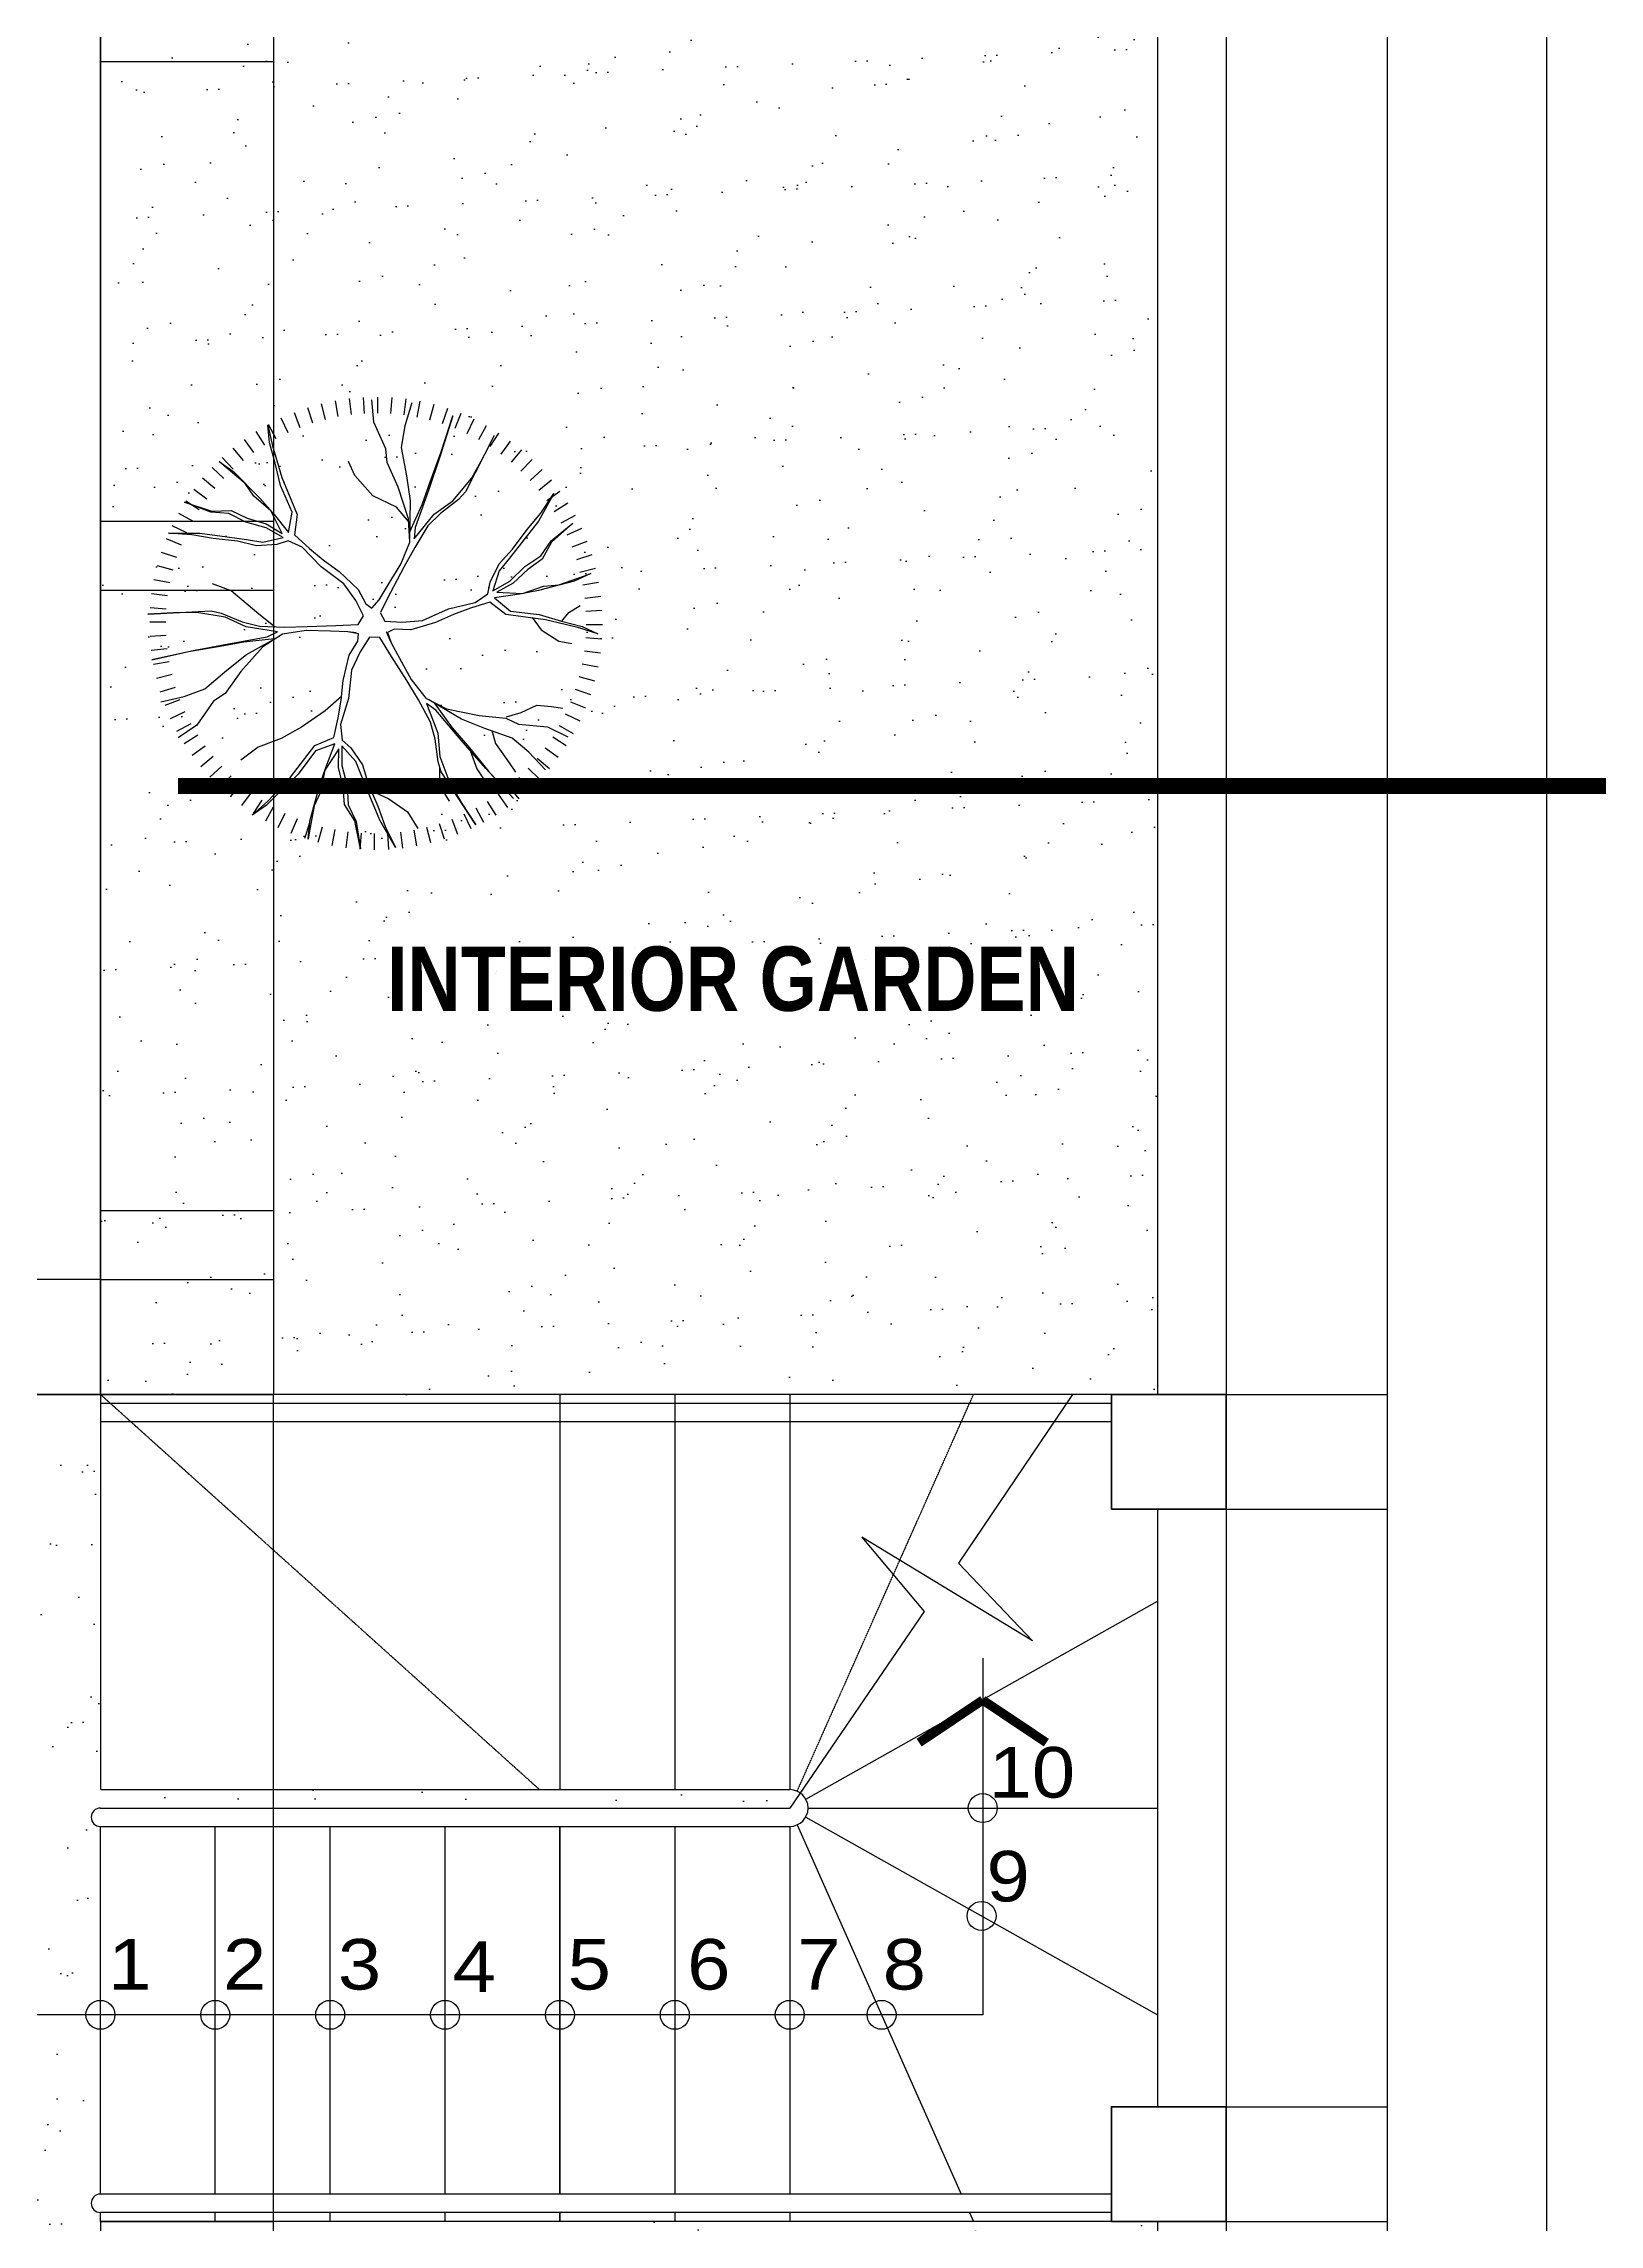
# Model space of a CAD drawing. Header units: millimetres. Extents: x -249630 to 95394, y -188036 to 109963.
# Drawn here: x -89607 to -85376, y 34658 to 40589 of the extents above; entities that cross this region are included whole.
import ezdxf

# ---------------------------------------------------------------- set-up
doc = ezdxf.new("R2010")
doc.units = ezdxf.units.MM
doc.header["$PDMODE"] = 2
doc.linetypes.add('ACAD_ISO04W100', pattern=[30, 24, -3, 0, -3])
doc.linetypes.add('DASHED2', pattern=[9.525, 6.35, -3.175])
for name, color, linetype in [('04', 4, 'Continuous'), ('Arboles', 86, 'Continuous'), ('cotas', 1, 'Continuous'), ('Layer11', 30, 'Continuous'), ('Layer2', 8, 'Continuous'), ('Layer3', 3, 'Continuous'), ('Layer8', 8, 'Continuous'), ('SUBTITULOS', 90, 'Continuous'), ('TEXTOS', 11, 'Continuous'), ('VEREDA', 1, 'Continuous')]:
    doc.layers.add(name, color=color, linetype=linetype)
doc.layers.add('MUROS', color=6, linetype='Continuous', lineweight=60)
doc.styles.add('COTAS', font='arial.ttf', dxfattribs={"width": 1.1})
doc.styles.add('NIVEL', font='arial.ttf', dxfattribs={"width": 1.1, "height": 0.15})
doc.styles.add('SUBTITULOS(E)', font='swisscbi.ttf', dxfattribs={"oblique": 15, "height": 0.2})
doc.dimstyles.new('COTA1-50', dxfattribs={"dimscale": 0.5, "dimtxt": 0.22, "dimasz": 0.12, "dimexe": 0.08, "dimexo": 0.05, "dimgap": 0.076, "dimtad": 2, "dimzin": 4, "dimdsep": 46, "dimtxsty": 'COTAS', "dimblk": 'ARCHTICK', "dimcen": -0.1, "dimclrd": 141, "dimclre": 141, "dimclrt": 11, "dimadec": 0, "dimazin": 0, "dimtfac": 1, "dimtix": 1, "dimtmove": 1, "dimatfit": 3, "dimfxl": 1, "dimtolj": 1, "dimtzin": 0, "dimarcsym": 0})
pattern_1 = [(82.5, (-230894.77, -222643.12), (-178.69067, 167.37674), [0, -193.04, 0, -215.9, 0, -206.375]), (52.5, (-230894.77, -222643.12), (-94.50546, 412.36643), [0, -104.14, 0, -173.99, 0, -66.675]), (12.5, (-231005.23, -222753.58), (279.14991, 280.16616), [0, -63.5, 0, -228.6, 0, -298.45]), (2.5, (-231005.23, -222753.58), (191.14055, 348.7754), [0, -31.75, 0, -149.86, 0, -171.45])]

# ---------------------------------------------------------------- blocks, each defined once
blk = doc.blocks.new('ARBUSTO4')
at = {"layer": 'Arboles'}
for p, q in [((-0.1716, 0.7418), (-0.1582, 0.6896)), ((-0.1252, 0.7522), (-0.1151, 0.6993)), ((-0.0782, 0.7596), (-0.0714, 0.7062)), ((-0.0308, 0.7641), (-0.0274, 0.7104)), ((0.0168, 0.7656), (0.0168, 0.7118)), ((0.0644, 0.7641), (0.061, 0.7104)), ((0.1118, 0.7596), (0.105, 0.7062)), ((0.1588, 0.7522), (0.1487, 0.6993)), ((0.2052, 0.7418), (0.1918, 0.6896)), ((-0.3482, 0.6719), (-0.3223, 0.6247)), ((-0.3058, 0.6935), (-0.2829, 0.6448)), ((-0.2621, 0.7124), (-0.2423, 0.6623)), ((-0.2173, 0.7285), (-0.2007, 0.6773)), ((0.2509, 0.7285), (0.2343, 0.6773)), ((0.2957, 0.7124), (0.2759, 0.6623)), ((0.3394, 0.6935), (0.3165, 0.6448)), ((0.3818, 0.6719), (0.3559, 0.6247)), ((-0.4662, 0.5917), (-0.4318, 0.5502)), ((-0.4286, 0.6209), (-0.3969, 0.5773)), ((-0.3892, 0.6476), (-0.3603, 0.6022)), ((0.4228, 0.6476), (0.3939, 0.6022)), ((0.4621, 0.6209), (0.4305, 0.5773)), ((0.4997, 0.5917), (0.4654, 0.5502)), ((-0.5355, 0.5266), (-0.4963, 0.4897)), ((-0.5019, 0.5602), (-0.465, 0.521)), ((0.5355, 0.5602), (0.4986, 0.521)), ((0.5691, 0.5266), (0.5299, 0.4897)), ((-0.5962, 0.4533), (-0.5526, 0.4216)), ((-0.567, 0.4909), (-0.5255, 0.4566)), ((0.6006, 0.4909), (0.5591, 0.4566)), ((0.6298, 0.4533), (0.5862, 0.4216)), ((-0.6472, 0.3729), (-0.6, 0.347)), ((-0.6229, 0.4139), (-0.5775, 0.385)), ((0.6565, 0.4139), (0.6111, 0.385)), ((0.6807, 0.3729), (0.6336, 0.347)), ((-0.6688, 0.3305), (-0.6201, 0.3076)), ((0.7024, 0.3305), (0.6536, 0.3076)), ((-0.7038, 0.242), (-0.6526, 0.2254)), ((-0.6877, 0.2868), (-0.6376, 0.267)), ((0.7213, 0.2868), (0.6712, 0.267)), ((0.7374, 0.242), (0.6862, 0.2254)), ((-0.7275, 0.1499), (-0.6746, 0.1398)), ((-0.7171, 0.1963), (-0.6649, 0.183)), ((0.7507, 0.1963), (0.6985, 0.183)), ((0.761, 0.1499), (0.7082, 0.1398)), ((-0.7349, 0.1029), (-0.6815, 0.0961)), ((0.7685, 0.1029), (0.7151, 0.0961)), ((-0.7409, 0.0079), (-0.687, 0.0079)), ((-0.7394, 0.0555), (-0.6857, 0.0521)), ((0.773, 0.0555), (0.7192, 0.0521)), ((0.7745, 0.0079), (0.7206, 0.0079)), ((-0.7394, -0.0397), (-0.6857, -0.0363)), ((0.773, -0.0397), (0.7192, -0.0363)), ((-0.7349, -0.087), (-0.6815, -0.0803)), ((-0.7275, -0.1341), (-0.6746, -0.124)), ((0.761, -0.1341), (0.7082, -0.124)), ((0.7685, -0.087), (0.7151, -0.0803)), ((-0.7171, -0.1805), (-0.6649, -0.1671)), ((-0.7038, -0.2262), (-0.6526, -0.2096)), ((0.7374, -0.2262), (0.6862, -0.2096)), ((0.7507, -0.1805), (0.6985, -0.1671)), ((-0.6877, -0.271), (-0.6376, -0.2512)), ((-0.6688, -0.3147), (-0.6201, -0.2918)), ((0.7024, -0.3147), (0.6536, -0.2918)), ((0.7213, -0.271), (0.6712, -0.2512)), ((-0.6472, -0.3571), (-0.6, -0.3312)), ((0.6807, -0.3571), (0.6336, -0.3312)), ((-0.6229, -0.3981), (-0.5775, -0.3692)), ((-0.5962, -0.4374), (-0.5526, -0.4058)), ((0.6298, -0.4374), (0.5862, -0.4058)), ((0.6565, -0.3981), (0.6111, -0.3692)), ((-0.567, -0.475), (-0.5255, -0.4407)), ((-0.5355, -0.5107), (-0.4963, -0.4739)), ((-0.5019, -0.5444), (-0.465, -0.5052)), ((0.5355, -0.5444), (0.4986, -0.5052)), ((0.5691, -0.5107), (0.5299, -0.4739)), ((0.6006, -0.475), (0.5591, -0.4407)), ((-0.4662, -0.5759), (-0.4318, -0.5344)), ((-0.4286, -0.6051), (-0.3969, -0.5615)), ((0.4621, -0.6051), (0.4305, -0.5615)), ((0.4997, -0.5759), (0.4654, -0.5344)), ((-0.3892, -0.6318), (-0.3603, -0.5864)), ((-0.3482, -0.656), (-0.3223, -0.6089)), ((-0.3058, -0.6776), (-0.2829, -0.6289)), ((-0.2621, -0.6965), (-0.2423, -0.6465)), ((0.2957, -0.6965), (0.2759, -0.6465)), ((0.3394, -0.6776), (0.3165, -0.6289)), ((0.3818, -0.656), (0.3559, -0.6089)), ((0.4228, -0.6318), (0.3939, -0.5864)), ((-0.2173, -0.7127), (-0.2007, -0.6615)), ((-0.1716, -0.7259), (-0.1582, -0.6738)), ((-0.1252, -0.7363), (-0.1151, -0.6835)), ((-0.0782, -0.7438), (-0.0714, -0.6904)), ((-0.0308, -0.7483), (-0.0274, -0.6945)), ((0.0168, -0.7498), (0.0168, -0.6959)), ((0.0644, -0.7483), (0.061, -0.6945)), ((0.1118, -0.7438), (0.105, -0.6904)), ((0.1588, -0.7363), (0.1487, -0.6835)), ((0.2052, -0.7259), (0.1918, -0.6738)), ((0.2509, -0.7127), (0.2343, -0.6615))]:
    blk.add_line(p, q, dxfattribs=at)
for points in [[(-0.0274, 0.3346), (-0.041, 0.4367), (-0.058, 0.5149), (-0.0784, 0.6203), (-0.109, 0.7428), (-0.075, 0.6101), (-0.0478, 0.4877), (-0.0206, 0.3584), (-0.0035, 0.3244), (0.0101, 0.4299), (0.0407, 0.5013), (0.0543, 0.5965), (0.0509, 0.6748), (0.0441, 0.7598), (0.0611, 0.5489), (0.0543, 0.5149), (0.0271, 0.4435), (0.0135, 0.3856), (0.0135, 0.3006), (0.0169, 0.2258), (0.0237, 0.1305), (0.0285, 0.0553)], [(-0.2485, 0.7088), (-0.2281, 0.6306), (-0.2008, 0.5625), (-0.1362, 0.4911), (-0.0818, 0.4265), (-0.0172, 0.3176)], [(-0.1532, 0.5081), (-0.143, 0.5523), (-0.1532, 0.6306), (-0.1566, 0.668)], [(-0.058, 0.5319), (-0.0478, 0.5965), (-0.0546, 0.6646)], [(0.0285, 0.0553), (0.0577, 0.0387), (0.1087, 0.0659), (0.1631, 0.1067), (0.2176, 0.1849), (0.2822, 0.2496), (0.3026, 0.2972), (0.289, 0.3346), (0.2822, 0.4026), (0.2958, 0.4673), (0.3026, 0.5489), (0.3128, 0.6203), (0.3162, 0.6986), (0.3196, 0.5931), (0.3094, 0.5013), (0.3026, 0.4367), (0.2958, 0.3822), (0.3128, 0.3142), (0.3434, 0.372), (0.3604, 0.4401), (0.3876, 0.4979), (0.391, 0.5591), (0.4216, 0.6476), (0.3944, 0.5557), (0.3978, 0.4911), (0.374, 0.4367), (0.357, 0.372), (0.3264, 0.3176), (0.4012, 0.3584), (0.4489, 0.4162), (0.4897, 0.4469), (0.5475, 0.5183), (0.5611, 0.5353), (0.5271, 0.4843), (0.4421, 0.3958), (0.3944, 0.3516), (0.3298, 0.2972), (0.3978, 0.287), (0.4863, 0.3278), (0.5611, 0.3482), (0.6291, 0.3686), (0.687, 0.3754), (0.6189, 0.3584), (0.5135, 0.3244), (0.391, 0.27), (0.323, 0.2768), (0.2788, 0.2258), (0.2414, 0.1781), (0.2039, 0.1237), (0.1461, 0.0591), (0.0985, 0.0319), (0.0849, 0.0115), (0.1136, -0.0125)], [(0.289, 0.5047), (0.2584, 0.5455), (0.2244, 0.6135), (0.221, 0.6782)], [(-0.0002, 0.0486), (0.0033, 0.0897), (0.0033, 0.1475), (0.0033, 0.2292), (-0.0104, 0.3074), (-0.0546, 0.372), (-0.1396, 0.4435), (-0.2144, 0.4945), (-0.2417, 0.5319), (-0.3233, 0.5863), (-0.3675, 0.6476)], [(0.0611, 0.5353), (0.0883, 0.5863), (0.0849, 0.6476)], [(-0.2178, 0.4911), (-0.2689, 0.5013), (-0.3267, 0.5047), (-0.3675, 0.5319), (-0.3981, 0.5557)], [(-0.0129, -0.0179), (-0.0131, 0.0157), (-0.0622, 0.0463), (-0.1247, 0.073), (-0.2197, 0.081), (-0.308, 0.1047), (-0.3594, 0.0986), (-0.385, 0.0681), (-0.4405, 0.0282), (-0.5033, 0.0076), (-0.5774, -0.0273), (-0.6444, -0.0542), (-0.7138, -0.0904), (-0.6242, -0.0347), (-0.5396, 0.0024), (-0.4802, 0.0288), (-0.4297, 0.0501), (-0.3793, 0.0989), (-0.4446, 0.0965), (-0.5121, 0.0772), (-0.5757, 0.0719), (-0.6305, 0.0442), (-0.7224, 0.0265), (-0.6292, 0.0488), (-0.575, 0.0841), (-0.5159, 0.0907), (-0.4514, 0.1083), (-0.389, 0.109), (-0.4618, 0.1534), (-0.5357, 0.1657), (-0.5826, 0.1857), (-0.6734, 0.2001), (-0.6949, 0.2034), (-0.6337, 0.1994), (-0.5146, 0.17), (-0.4525, 0.1509), (-0.373, 0.1221), (-0.3982, 0.1861), (-0.4778, 0.2423), (-0.5329, 0.2969), (-0.5846, 0.3456), (-0.6194, 0.3923), (-0.5706, 0.3419), (-0.4884, 0.2676), (-0.3801, 0.1888), (-0.352, 0.1264), (-0.2857, 0.1137), (-0.2257, 0.1051), (-0.1599, 0.0999), (-0.075, 0.0821), (-0.0276, 0.0545), (-0.0031, 0.0529), (0.0033, 0.0897)], [(-0.4526, 0.2394), (-0.4594, 0.2904), (-0.4934, 0.3516), (-0.5274, 0.3788)], [(-0.5342, 0.2972), (-0.5682, 0.2836), (-0.6124, 0.2802)], [(0.2346, 0.1679), (0.306, 0.1849), (0.4012, 0.1951), (0.4795, 0.1951), (0.5611, 0.1849), (0.6325, 0.1951)], [(0.0901, 0.0038), (0.1136, -0.0125), (0.1637, -0.0414), (0.2344, -0.0822), (0.3089, -0.1095), (0.387, -0.1035), (0.4914, -0.0656), (0.573, -0.0263), (0.619, -0.0215), (0.7069, 0.022), (0.7821, 0.0297)], [(-0.2268, -0.2059), (-0.3084, -0.2687), (-0.3677, -0.3226), (-0.4488, -0.393), (-0.5395, -0.4807), (-0.4417, -0.3849), (-0.3492, -0.3001), (-0.2509, -0.2119), (-0.2299, -0.1802), (-0.328, -0.2211), (-0.4052, -0.2303), (-0.4945, -0.2662), (-0.5606, -0.3082), (-0.6308, -0.3566), (-0.4567, -0.2365), (-0.4238, -0.2253), (-0.3483, -0.2132), (-0.2914, -0.1961), (-0.2178, -0.1535), (-0.1547, -0.1132), (-0.0756, -0.0597), (-0.0141, -0.0186)], [(-0.0276, -0.0557), (-0.0301, -0.0569), (-0.0801, -0.0858), (-0.1508, -0.1267), (-0.2118, -0.1776), (-0.2456, -0.2482), (-0.265, -0.3575), (-0.2718, -0.4479), (-0.2906, -0.4901), (-0.2969, -0.588), (-0.3278, -0.657)], [(0.0712, -0.0172), (0.0422, -0.0341), (0.0402, -0.0919), (0.0484, -0.1594), (0.0889, -0.2457), (0.1126, -0.334), (0.1436, -0.3754), (0.1828, -0.3824), (0.2451, -0.4105), (0.2943, -0.4546), (0.3616, -0.5013), (0.4184, -0.5459), (0.4844, -0.5879), (0.3914, -0.5381), (0.317, -0.4834), (0.2644, -0.4452), (0.2207, -0.4121), (0.1532, -0.3928), (0.188, -0.4482), (0.2384, -0.497), (0.2749, -0.5494), (0.3262, -0.583), (0.3875, -0.6537), (0.3216, -0.5842), (0.2639, -0.5549), (0.2287, -0.507), (0.1812, -0.46), (0.1494, -0.4063), (0.1473, -0.4915), (0.1736, -0.5616), (0.1797, -0.6123), (0.2126, -0.6981), (0.2206, -0.7184), (0.1934, -0.6634), (0.1593, -0.5455), (0.1448, -0.4822), (0.13, -0.399), (0.0871, -0.4528), (0.0783, -0.5498), (0.0585, -0.6248), (0.0422, -0.694), (0.0192, -0.7474), (0.0385, -0.68), (0.0617, -0.5717), (0.0758, -0.4384), (0.1157, -0.3829), (0.0936, -0.3191), (0.0711, -0.2629), (0.0427, -0.2033), (0.0156, -0.1209), (0.0159, -0.066), (0.005, -0.044), (-0.0301, -0.0569)], [(0.341, -0.1084), (0.4362, -0.1476), (0.5124, -0.172), (0.614, -0.2071), (0.7353, -0.2418), (0.6034, -0.2049), (0.4838, -0.1673), (0.3582, -0.1262), (0.3202, -0.1239), (0.4048, -0.1884), (0.4513, -0.2507), (0.527, -0.3101), (0.5965, -0.3462), (0.6735, -0.3829), (0.4824, -0.2921), (0.4563, -0.2692), (0.408, -0.21), (0.3648, -0.1693), (0.2911, -0.1267), (0.2246, -0.0923), (0.1387, -0.0505), (0.0707, -0.0169)], [(0.7756, -0.104), (0.6976, -0.0826), (0.6251, -0.0721), (0.5309, -0.0924), (0.4477, -0.1072), (0.3212, -0.1087)], [(0.3196, -0.1416), (0.3468, -0.2063), (0.391, -0.3185), (0.4353, -0.3695)], [(-0.4403, -0.5845), (-0.3828, -0.5277), (-0.3375, -0.4701), (-0.3079, -0.3784), (-0.2792, -0.2989), (-0.2172, -0.1886)], [(-0.2417, -0.2369), (-0.2281, -0.3015), (-0.177, -0.3729), (-0.1566, -0.4614), (-0.16, -0.5124)]]:
    blk.add_lwpolyline(points, dxfattribs=at)
blk = doc.blocks.new('ARBUST15')
at = {"layer": 'Arboles'}
blk.add_blockref('ARBUSTO4', (0, 0), dxfattribs=at)
blk = doc.blocks.new('_ArchTick')
at = {"color": 0, "linetype": 'ByBlock', "const_width": 0.15}
blk.add_lwpolyline([(-0.5, -0.5), (0.5, 0.5)], dxfattribs=at)
blk = doc.blocks.new('*D73')
at = {"layer": 'cotas', "color": 141, "lineweight": -2, "transparency": 16777216}
for p, q in [((-86390.5, 45352.8), (-85953.1, 45352.8)), ((-85953.2, 45352.8), (-85953.2, 36915.3)), ((-86390.5, 36915.3), (-85953.1, 36915.3))]:
    blk.add_line(p, q, dxfattribs=at)
at = {"layer": 'Defpoints', "color": 0, "transparency": 16777216}
for p in [(-86390.5, 45352.8), (-86390.5, 36915.3), (-85953.2, 36915.3)]:
    blk.add_point(p, dxfattribs=at)
at = {"layer": 'cotas', "color": 141, "lineweight": -2, "transparency": 16777216, "xscale": 0.06, "yscale": 0.06, "zscale": 0.06}
for p, rotation in [((-85953.2, 45352.8), 90), ((-85953.2, 36915.3), 270)]:
    blk.add_blockref('_ArchTick', p, dxfattribs=dict(at, rotation=rotation))
at = {"layer": 'cotas', "color": 11, "transparency": 16777216, "insert": (-85953.1, 41134), "char_height": 0.11, "attachment_point": 5, "rotation": 90, "style": 'COTAS'}
blk.add_mtext('\\A1;8437.50', dxfattribs=at)
blk = doc.blocks.new('*D74')
at = {"layer": 'cotas', "color": 141, "lineweight": -2, "transparency": 16777216}
for p, q in [((-85953.2, 58040.3), (-85518.4, 58040.3)), ((-85518.4, 29727.8), (-85518.4, 58040.3)), ((-85953.2, 29727.8), (-85518.4, 29727.8))]:
    blk.add_line(p, q, dxfattribs=at)
at = {"layer": 'Defpoints', "color": 0, "transparency": 16777216}
for p in [(-85953.2, 58040.3), (-85518.4, 58040.3), (-85953.2, 29727.8)]:
    blk.add_point(p, dxfattribs=at)
at = {"layer": 'cotas', "color": 141, "lineweight": -2, "transparency": 16777216, "xscale": 0.06, "yscale": 0.06, "zscale": 0.06}
for p, rotation in [((-85518.4, 58040.3), 90), ((-85518.4, 29727.8), 270)]:
    blk.add_blockref('_ArchTick', p, dxfattribs=dict(at, rotation=rotation))
at = {"layer": 'cotas', "color": 11, "transparency": 16777216, "insert": (-85518.3, 43884), "char_height": 0.11, "attachment_point": 5, "rotation": 90, "style": 'COTAS'}
blk.add_mtext('\\A1;28312.50', dxfattribs=at)
blk = doc.blocks.new('*D86')
at = {"layer": 'cotas', "color": 141, "lineweight": -2, "transparency": 16777216}
for p, q in [((-89453, 40727.8), (-88982.2, 40727.8)), ((-88982.2, 40727.8), (-88982.2, 40540.3)), ((-89453, 40540.3), (-88982.2, 40540.3))]:
    blk.add_line(p, q, dxfattribs=at)
at = {"layer": 'Defpoints', "color": 0, "transparency": 16777216}
for p in [(-89453, 40727.8), (-89453, 40540.3), (-88982.2, 40540.3)]:
    blk.add_point(p, dxfattribs=at)
at = {"layer": 'cotas', "color": 141, "lineweight": -2, "transparency": 16777216, "xscale": 0.06, "yscale": 0.06, "zscale": 0.06}
for p, rotation in [((-88982.2, 40727.8), 90), ((-88982.2, 40540.3), 270)]:
    blk.add_blockref('_ArchTick', p, dxfattribs=dict(at, rotation=rotation))
at = {"layer": 'cotas', "color": 11, "transparency": 16777216, "insert": (-88982.1, 40634), "char_height": 0.11, "attachment_point": 5, "rotation": 90, "style": 'COTAS'}
blk.add_mtext('\\A1;187.50', dxfattribs=at)
blk = doc.blocks.new('*D87')
at = {"layer": 'cotas', "color": 141, "lineweight": -2, "transparency": 16777216}
for p, q in [((-89453, 40540.3), (-88982.2, 40540.3)), ((-88982.2, 40540.3), (-88982.2, 39290.3)), ((-89453, 39290.3), (-88982.2, 39290.3))]:
    blk.add_line(p, q, dxfattribs=at)
at = {"layer": 'Defpoints', "color": 0, "transparency": 16777216}
for p in [(-89453, 40540.3), (-89453, 39290.3), (-88982.2, 39290.3)]:
    blk.add_point(p, dxfattribs=at)
at = {"layer": 'cotas', "color": 141, "lineweight": -2, "transparency": 16777216, "xscale": 0.06, "yscale": 0.06, "zscale": 0.06}
for p, rotation in [((-88982.2, 40540.3), 90), ((-88982.2, 39290.3), 270)]:
    blk.add_blockref('_ArchTick', p, dxfattribs=dict(at, rotation=rotation))
at = {"layer": 'cotas', "color": 11, "transparency": 16777216, "insert": (-88982.1, 39915.3), "char_height": 0.11, "attachment_point": 5, "rotation": 90, "style": 'COTAS'}
blk.add_mtext('\\A1;1250.00', dxfattribs=at)
blk = doc.blocks.new('*D88')
at = {"layer": 'cotas', "color": 141, "lineweight": -2, "transparency": 16777216}
for p, q in [((-89453, 39290.3), (-88982.2, 39290.3)), ((-88982.2, 39290.3), (-88982.2, 39102.8)), ((-89453, 39102.8), (-88982.2, 39102.8))]:
    blk.add_line(p, q, dxfattribs=at)
at = {"layer": 'Defpoints', "color": 0, "transparency": 16777216}
for p in [(-89453, 39290.3), (-89453, 39102.8), (-88982.2, 39102.8)]:
    blk.add_point(p, dxfattribs=at)
at = {"layer": 'cotas', "color": 141, "lineweight": -2, "transparency": 16777216, "xscale": 0.06, "yscale": 0.06, "zscale": 0.06}
for p, rotation in [((-88982.2, 39290.3), 90), ((-88982.2, 39102.8), 270)]:
    blk.add_blockref('_ArchTick', p, dxfattribs=dict(at, rotation=rotation))
at = {"layer": 'cotas', "color": 11, "transparency": 16777216, "insert": (-88982.1, 39196.5), "char_height": 0.11, "attachment_point": 5, "rotation": 90, "style": 'COTAS'}
blk.add_mtext('\\A1;187.50', dxfattribs=at)
blk = doc.blocks.new('*D89')
at = {"layer": 'cotas', "color": 141, "lineweight": -2, "transparency": 16777216}
for p, q in [((-89453, 39102.8), (-88982.2, 39102.8)), ((-88982.2, 39102.8), (-88982.2, 37415.3)), ((-89453, 37415.3), (-88982.2, 37415.3))]:
    blk.add_line(p, q, dxfattribs=at)
at = {"layer": 'Defpoints', "color": 0, "transparency": 16777216}
for p in [(-89453, 39102.8), (-89453, 37415.3), (-88982.2, 37415.3)]:
    blk.add_point(p, dxfattribs=at)
at = {"layer": 'cotas', "color": 141, "lineweight": -2, "transparency": 16777216, "xscale": 0.06, "yscale": 0.06, "zscale": 0.06}
for p, rotation in [((-88982.2, 39102.8), 90), ((-88982.2, 37415.3), 270)]:
    blk.add_blockref('_ArchTick', p, dxfattribs=dict(at, rotation=rotation))
at = {"layer": 'cotas', "color": 11, "transparency": 16777216, "insert": (-88982.1, 38259), "char_height": 0.11, "attachment_point": 5, "rotation": 90, "style": 'COTAS'}
blk.add_mtext('\\A1;1687.50', dxfattribs=at)
blk = doc.blocks.new('*D90')
at = {"layer": 'cotas', "color": 141, "lineweight": -2, "transparency": 16777216}
for p, q in [((-89453, 37415.3), (-88982.2, 37415.3)), ((-88982.2, 37415.3), (-88982.2, 37227.8)), ((-89453, 37227.8), (-88982.2, 37227.8))]:
    blk.add_line(p, q, dxfattribs=at)
at = {"layer": 'Defpoints', "color": 0, "transparency": 16777216}
for p in [(-89453, 37415.3), (-89453, 37227.8), (-88982.2, 37227.8)]:
    blk.add_point(p, dxfattribs=at)
at = {"layer": 'cotas', "color": 141, "lineweight": -2, "transparency": 16777216, "xscale": 0.06, "yscale": 0.06, "zscale": 0.06}
for p, rotation in [((-88982.2, 37415.3), 90), ((-88982.2, 37227.8), 270)]:
    blk.add_blockref('_ArchTick', p, dxfattribs=dict(at, rotation=rotation))
at = {"layer": 'cotas', "color": 11, "transparency": 16777216, "insert": (-88982.1, 37321.5), "char_height": 0.11, "attachment_point": 5, "rotation": 90, "style": 'COTAS'}
blk.add_mtext('\\A1;187.50', dxfattribs=at)
blk = doc.blocks.new('*D91')
at = {"layer": 'cotas', "color": 141, "lineweight": -2, "transparency": 16777216}
for p, q in [((-89453, 37227.8), (-88982.2, 37227.8)), ((-88982.2, 37227.8), (-88982.2, 36915.3)), ((-89453, 36915.3), (-88982.2, 36915.3))]:
    blk.add_line(p, q, dxfattribs=at)
at = {"layer": 'Defpoints', "color": 0, "transparency": 16777216}
for p in [(-89453, 37227.8), (-89453, 36915.3), (-88982.2, 36915.3)]:
    blk.add_point(p, dxfattribs=at)
at = {"layer": 'cotas', "color": 141, "lineweight": -2, "transparency": 16777216, "xscale": 0.06, "yscale": 0.06, "zscale": 0.06}
for p, rotation in [((-88982.2, 37227.8), 90), ((-88982.2, 36915.3), 270)]:
    blk.add_blockref('_ArchTick', p, dxfattribs=dict(at, rotation=rotation))
at = {"layer": 'cotas', "color": 11, "transparency": 16777216, "insert": (-88982.1, 37071.5), "char_height": 0.11, "attachment_point": 5, "rotation": 90, "style": 'COTAS'}
blk.add_mtext('\\A1;312.50', dxfattribs=at)
blk = doc.blocks.new('*D215')
at = {"layer": 'cotas', "color": 141, "lineweight": -2, "transparency": 16777216}
for p, q in [((-86390.5, 36915.3), (-85953.1, 36915.3)), ((-85953.2, 36915.3), (-85953.2, 36602.8)), ((-86390.5, 36602.8), (-85953.1, 36602.8))]:
    blk.add_line(p, q, dxfattribs=at)
at = {"layer": 'Defpoints', "color": 0, "transparency": 16777216}
for p in [(-86390.5, 36915.3), (-86390.5, 36602.8), (-85953.2, 36602.8)]:
    blk.add_point(p, dxfattribs=at)
at = {"layer": 'cotas', "color": 141, "lineweight": -2, "transparency": 16777216, "xscale": 0.06, "yscale": 0.06, "zscale": 0.06}
for p, rotation in [((-85953.2, 36915.3), 90), ((-85953.2, 36602.8), 270)]:
    blk.add_blockref('_ArchTick', p, dxfattribs=dict(at, rotation=rotation))
at = {"layer": 'cotas', "color": 11, "transparency": 16777216, "insert": (-85953.1, 36759), "char_height": 0.11, "attachment_point": 5, "rotation": 90, "style": 'COTAS'}
blk.add_mtext('\\A1;312.50', dxfattribs=at)
blk = doc.blocks.new('*D216')
at = {"layer": 'cotas', "color": 141, "lineweight": -2, "transparency": 16777216}
for p, q in [((-86390.5, 36602.8), (-85953.1, 36602.8)), ((-85953.2, 36602.8), (-85953.2, 34977.8)), ((-86390.5, 34977.8), (-85953.1, 34977.8))]:
    blk.add_line(p, q, dxfattribs=at)
at = {"layer": 'Defpoints', "color": 0, "transparency": 16777216}
for p in [(-86390.5, 36602.8), (-86390.5, 34977.8), (-85953.2, 34977.8)]:
    blk.add_point(p, dxfattribs=at)
at = {"layer": 'cotas', "color": 141, "lineweight": -2, "transparency": 16777216, "xscale": 0.06, "yscale": 0.06, "zscale": 0.06}
for p, rotation in [((-85953.2, 36602.8), 90), ((-85953.2, 34977.8), 270)]:
    blk.add_blockref('_ArchTick', p, dxfattribs=dict(at, rotation=rotation))
at = {"layer": 'cotas', "color": 11, "transparency": 16777216, "insert": (-85953.1, 35790.3), "char_height": 0.11, "attachment_point": 5, "rotation": 90, "style": 'COTAS'}
blk.add_mtext('\\A1;1625.00', dxfattribs=at)
blk = doc.blocks.new('*D217')
at = {"layer": 'cotas', "color": 141, "lineweight": -2, "transparency": 16777216}
for p, q in [((-86390.5, 34977.8), (-85953.1, 34977.8)), ((-85953.2, 34977.8), (-85953.2, 34665.3)), ((-86390.5, 34665.3), (-85953.1, 34665.3))]:
    blk.add_line(p, q, dxfattribs=at)
at = {"layer": 'Defpoints', "color": 0, "transparency": 16777216}
for p in [(-86390.5, 34977.8), (-86390.5, 34665.3), (-85953.2, 34665.3)]:
    blk.add_point(p, dxfattribs=at)
at = {"layer": 'cotas', "color": 141, "lineweight": -2, "transparency": 16777216, "xscale": 0.06, "yscale": 0.06, "zscale": 0.06}
for p, rotation in [((-85953.2, 34977.8), 90), ((-85953.2, 34665.3), 270)]:
    blk.add_blockref('_ArchTick', p, dxfattribs=dict(at, rotation=rotation))
at = {"layer": 'cotas', "color": 11, "transparency": 16777216, "insert": (-85953.1, 34821.5), "char_height": 0.11, "attachment_point": 5, "rotation": 90, "style": 'COTAS'}
blk.add_mtext('\\A1;312.50', dxfattribs=at)
blk = doc.blocks.new('*D218')
at = {"layer": 'cotas', "color": 141, "lineweight": -2, "transparency": 16777216}
for p, q in [((-86390.5, 34665.3), (-85953.1, 34665.3)), ((-85953.2, 34665.3), (-85953.2, 30977.8)), ((-86390.5, 30977.8), (-85953.1, 30977.8))]:
    blk.add_line(p, q, dxfattribs=at)
at = {"layer": 'Defpoints', "color": 0, "transparency": 16777216}
for p in [(-86390.5, 34665.3), (-86390.5, 30977.8), (-85953.2, 30977.8)]:
    blk.add_point(p, dxfattribs=at)
at = {"layer": 'cotas', "color": 141, "lineweight": -2, "transparency": 16777216, "xscale": 0.06, "yscale": 0.06, "zscale": 0.06}
for p, rotation in [((-85953.2, 34665.3), 90), ((-85953.2, 30977.8), 270)]:
    blk.add_blockref('_ArchTick', p, dxfattribs=dict(at, rotation=rotation))
at = {"layer": 'cotas', "color": 11, "transparency": 16777216, "insert": (-85953.1, 32821.5), "char_height": 0.11, "attachment_point": 5, "rotation": 90, "style": 'COTAS'}
blk.add_mtext('\\A1;3687.50', dxfattribs=at)
blk = doc.blocks.new('*D220')
at = {"layer": 'cotas', "color": 141, "lineweight": -2, "transparency": 16777216}
for p, q in [((-89453, 34665.3), (-88982.2, 34665.3)), ((-88982.2, 33790.3), (-88982.2, 34665.3)), ((-89453, 33790.3), (-88982.2, 33790.3))]:
    blk.add_line(p, q, dxfattribs=at)
at = {"layer": 'Defpoints', "color": 0, "transparency": 16777216}
for p in [(-89453, 34665.3), (-88982.2, 34665.3), (-89453, 33790.3)]:
    blk.add_point(p, dxfattribs=at)
at = {"layer": 'cotas', "color": 141, "lineweight": -2, "transparency": 16777216, "xscale": 0.06, "yscale": 0.06, "zscale": 0.06}
for p, rotation in [((-88982.2, 34665.3), 90), ((-88982.2, 33790.3), 270)]:
    blk.add_blockref('_ArchTick', p, dxfattribs=dict(at, rotation=rotation))
at = {"layer": 'cotas', "color": 11, "transparency": 16777216, "insert": (-88982.1, 34227.8), "char_height": 0.11, "attachment_point": 5, "rotation": 90, "style": 'COTAS'}
blk.add_mtext('\\A1;875.00', dxfattribs=at)
blk = doc.blocks.new('*D221')
at = {"layer": 'cotas', "color": 141, "lineweight": -2, "transparency": 16777216}
for p, q in [((-89453, 36915.3), (-88982.2, 36915.3)), ((-88982.2, 34665.3), (-88982.2, 36915.3)), ((-89453, 34665.3), (-88982.2, 34665.3))]:
    blk.add_line(p, q, dxfattribs=at)
at = {"layer": 'Defpoints', "color": 0, "transparency": 16777216}
for p in [(-89453, 36915.3), (-88982.2, 36915.3), (-89453, 34665.3)]:
    blk.add_point(p, dxfattribs=at)
at = {"layer": 'cotas', "color": 141, "lineweight": -2, "transparency": 16777216, "xscale": 0.06, "yscale": 0.06, "zscale": 0.06}
for p, rotation in [((-88982.2, 36915.3), 90), ((-88982.2, 34665.3), 270)]:
    blk.add_blockref('_ArchTick', p, dxfattribs=dict(at, rotation=rotation))
at = {"layer": 'cotas', "color": 11, "transparency": 16777216, "insert": (-88982.1, 35790.3), "char_height": 0.11, "attachment_point": 5, "rotation": 90, "style": 'COTAS'}
blk.add_mtext('\\A1;2250.00', dxfattribs=at)

msp = doc.modelspace()

# ---------------------------------------------------------------- hatches: boundary and pattern name
at = {"layer": 'Arboles'}
h = msp.add_hatch(dxfattribs=at)
h.set_pattern_fill('AR-SAND', color=256, scale=5, angle=45, style=0, double=1)
h.set_pattern_definition(pattern_1)
h.paths.add_polyline_path([(-86577.993, 40718.588), (-89452.993, 40718.588), (-89452.993, 36915.273), (-86702.993, 36915.273), (-86577.993, 36915.273), (-86577.993, 38570.05), (-88360.487, 38570.05), (-88329.198, 38535.857), (-88360.868, 38570.05), (-88498.14, 38570.05), (-88469.13, 38521.606), (-88469.093, 38521.63), (-88469.13, 38521.606), (-88500.633, 38570.05), (-88722.314, 38570.05), (-88698.287, 38515.215), (-88677.951, 38460.226), (-88650.122, 38403.006), (-88693.337, 38477.039), (-88721.567, 38546.613), (-88731.234, 38570.05), (-88781.674, 38570.05), (-88778.785, 38518.785), (-88757.535, 38473.718), (-88745.204, 38398.682), (-88761.281, 38474.833), (-88788.708, 38519.699), (-88792.744, 38567.798), (-88793.292, 38570.05), (-88850.867, 38570.05), (-88854.11, 38553.439), (-88871.437, 38515.776), (-88885.128, 38442.368), (-88888.273, 38424.953), (-88883.701, 38474.568), (-88857.31, 38570.05), (-88948.68, 38570.05), (-88960.631, 38558.636), (-89001.349, 38517.741), (-89040.038, 38490.515), (-88998.004, 38528.98), (-88935.813, 38594.069), (-88869.362, 38680.32), (-88818.12, 38701.771), (-88806.256, 38755.333), (-88797.939, 38803.833), (-88792.252, 38857.194), (-88775.93, 38925.741), (-88752.426, 38963.604), (-88750.598, 38983.45), (-88780.34, 38989.445), (-88827.307, 38990.736), (-88893.614, 38992.559), (-88957.462, 38983.255), (-88977.559, 38970.3), (-89063.131, 38961.276), (-89127.055, 38949.209), (-89213.157, 38934.987), (-89313.3, 38912.857), (-89204.792, 38937.522), (-89104.725, 38956.89), (-88999.131, 38976.106), (-88971.124, 38989.16), (-89056.466, 39002.565), (-89113.801, 39029.025), (-89190.855, 39042.202), (-89255.676, 39041.167), (-89152.024, 39046.664), (-89124.548, 39040.379), (-89067.138, 39016.683), (-89020.474, 39004.341), (-88951.405, 39002.442), (-88890.547, 39003.534), (-88813.038, 39006.933), (-88751.867, 39009.193), (-88737.683, 39032.509), (-88758.646, 39074.558), (-88790.584, 39119.673), (-88852.913, 39165.623), (-88903.963, 39219.558), (-88942.186, 39237.198), (-88972.881, 39226.983), (-89028.288, 39222.976), (-89080.477, 39235.47), (-89146.632, 39242.818), (-89204.423, 39252.701), (-89267.891, 39257.211), (-89182.169, 39257.619), (-89107.801, 39247.28), (-89055.46, 39240.312), (-89011.408, 39233.571), (-88955.772, 39245.866), (-89002.056, 39272.022), (-89056.932, 39287.354), (-89103.292, 39310.747), (-89152.946, 39314.877), (-89224.095, 39341.716), (-89150.107, 39317.564), (-89097.538, 39318.884), (-89053.865, 39298.329), (-89001.752, 39283.073), (-88958.231, 39256.993), (-88989.714, 39318.684), (-89035.618, 39358.654), (-89059.572, 39392.49), (-89116.299, 39441.051), (-89129.809, 39452.482), (-89089.127, 39423.716), (-89019.193, 39352.673), (-88984.34, 39313.007), (-88941.579, 39259.3), (-88931.771, 39314.327), (-88962.95, 39387.069), (-88977.856, 39448.305), (-88992.914, 39504.015), (-88997.148, 39551.133), (-88984.853, 39495.499), (-88959.58, 39409.095), (-88918.109, 39308.421), (-88925.154, 39253.319), (-88884.699, 39216.264), (-88846.856, 39184.811), (-88803.487, 39153.205), (-88752.285, 39104.796), (-88731.246, 39065.51), (-88714.973, 39054.004), (-88694.911, 39076.764), (-88670.309, 39116.793), (-88635.577, 39173.305), (-88611.711, 39233.251), (-88614.418, 39288.495), (-88611.44, 39284.986), (-88611.83, 39259.497), (-88577.91, 39335.752), (-88556.398, 39397.145), (-88525.664, 39478.823), (-88494.758, 39576.615), (-88527.651, 39470.312), (-88560.912, 39373.966), (-88597.067, 39272.912), (-88599.766, 39242.13), (-88545.485, 39309.336), (-88493.903, 39345.76), (-88443.964, 39405.902), (-88412.45, 39462.555), (-88412.489, 39462.575), (-88412.45, 39462.555), (-88412.489, 39462.575), (-88412.45, 39462.555), (-88412.489, 39462.575), (-88413.034, 39461.506), (-88412.994, 39461.486), (-88459.515, 39370.042), (-88478.696, 39349.39), (-88527.923, 39311.519), (-88561.944, 39277.278), (-88598.123, 39218.411), (-88627.606, 39165.162), (-88663.417, 39096.337), (-88692.044, 39042.231), (-88678.944, 39018.289), (-88632.048, 39015.42), (-88577.008, 39020.521), (-88506.049, 39051.524), (-88433.815, 39068.767), (-88399.427, 39093.05), (-88392.927, 39124.74), (-88368.693, 39174.727), (-88331.778, 39213.678), (-88292.337, 39267.295), (-88254.882, 39312.402), (-88219.243, 39365.112), (-88261.751, 39290.67), (-88307.888, 39231.436), (-88340.093, 39189.591), (-88367.957, 39154.811), (-88385.127, 39100.482), (-88339.334, 39127.487), (-88298.617, 39167.345), (-88255.179, 39195.797), (-88226.775, 39236.734), (-88167.957, 39284.931), (-88225.868, 39232.932), (-88251.009, 39186.746), (-88290.646, 39159.201), (-88329.915, 39121.698), (-88374.262, 39097.048), (-88305.094, 39093.467), (-88247.527, 39113.236), (-88206.248, 39117.063), (-88135.828, 39141.909), (-88119.174, 39147.894), (-88164.428, 39127.045), (-88260.92, 39102.003), (-88312.698, 39091.652), (-88380.59, 39081.473), (-88337.839, 39045.466), (-88259.253, 39036.096), (-88198.768, 39018.387), (-88142.993, 39003.573), (-88100.07, 38983.681), (-88154.398, 39000.85), (-88241.863, 39022.165), (-88349.784, 39036.587), (-88393.982, 39070.239), (-88446.3, 39053.732), (-88492.461, 39036.685), (-88541.516, 39014.929), (-88609.041, 38994.792), (-88653.583, 38996.214), (-88671.685, 38987.875), (-88662.005, 38959.12), (-88639.64, 38917.8), (-88608.065, 38859.465), (-88568.083, 38808.823), (-88546.815, 38797.896), (-88496.215, 38728.3), (-88449.923, 38674.463), (-88449.79, 38674.086), (-88398.435, 38611.519), (-88360.487, 38570.05), (-86577.993, 38570.05)])
h.paths.add_polyline_path([(-88969.098, 40449.791), (-88969.098, 40818.255), (-88759.941, 40818.255), (-88759.941, 40449.791)], flags=9)
h.paths.add_polyline_path([(-88969.098, 39676.927), (-88969.098, 40153.619), (-88759.941, 40153.619), (-88759.941, 39676.927)], flags=24)
h.paths.add_polyline_path([(-88969.098, 39012.291), (-88969.098, 39380.755), (-88759.941, 39380.755), (-88759.941, 39012.291)], flags=24)
h.paths.add_polyline_path([(-88969.098, 38019.851), (-88969.098, 38498.194), (-88759.847, 38498.194), (-88759.847, 38019.851)], flags=24)
h.paths.add_polyline_path([(-88969.098, 37137.291), (-88969.098, 37505.755), (-88759.941, 37505.755), (-88759.941, 37137.291)], flags=24)
h.paths.add_polyline_path([(-88969.098, 36887.291), (-88969.098, 37255.755), (-88759.941, 37255.755), (-88759.941, 36887.291)], flags=9)
h.paths.add_polyline_path([(-88725.793, 37907.782), (-86961.475, 37907.782), (-86961.475, 38183.577), (-88725.793, 38183.577)], flags=24)
h = msp.add_hatch(dxfattribs=at)
h.set_pattern_fill('AR-SAND', color=256, scale=5, angle=45, style=0, double=1)
h.set_pattern_definition(pattern_1)
h.paths.add_polyline_path([(-89947.137, 36398.183), (-89947.137, 35598.183), (-90246.256, 35598.183, -0.01236118), (-90194.131, 35473.183), (-89947.137, 35473.183), (-89947.137, 34673.183), (-90080.871, 34673.183, 0.00234352), (-90082.998, 34548.183), (-89947.137, 34548.183), (-89947.137, 33748.183), (-90023.9, 33748.183), (-89956.674, 33670.753), (-89930.237, 33616.285), (-89930.237, 33574.268), (-89947.137, 33549.669), (-89947.137, 32823.183), (-90093.354, 32823.183, 0.00006947), (-90093.394, 32796.158, -0.37069982), (-90074.94, 32770.326, 0.00061449), (-90073.284, 32723.914, 0.00034068), (-90074.216, 32698.183), (-89947.137, 32698.183), (-89947.137, 32665.273), (-89452.993, 32665.273), (-89452.993, 33477.773), (-89765.493, 33477.773), (-89765.493, 33790.273), (-89452.993, 33790.273), (-89452.993, 34665.273), (-89452.993, 34690.273, -1), (-89452.993, 34740.273), (-89452.993, 35188.401, -0.41421356), (-89492.365, 35227.773, -0.41421356), (-89452.993, 35267.145), (-89452.993, 35740.273, -1), (-89452.993, 35790.273), (-87577.993, 35790.273), (-87549.75, 35831.532, 0.15120189), (-87577.993, 35840.273), (-88500.16, 35840.273), (-89452.993, 35840.273), (-89452.993, 36915.273), (-89765.493, 36915.273), (-89765.493, 37227.773), (-92827.993, 37227.773), (-92827.993, 32665.273), (-92447.137, 32665.273), (-92447.137, 32698.183), (-92302.349, 32698.183, 0.00034068), (-92303.281, 32723.914, 0.00061449), (-92301.625, 32770.326, -0.37069982), (-92283.171, 32796.158, 0.00006947), (-92283.211, 32823.183), (-92447.137, 32823.183), (-92447.137, 33623.183), (-92442.98, 33623.183), (-92419.891, 33670.753), (-92352.665, 33748.183), (-92447.137, 33748.183), (-92447.137, 34548.183), (-92293.567, 34548.183, 0.00234352), (-92295.694, 34673.183), (-92447.137, 34673.183), (-92447.137, 35473.183), (-92182.434, 35473.183, -0.01236118), (-92130.309, 35598.183), (-92447.137, 35598.183), (-92447.137, 36398.183), (-91697.137, 36398.183), (-91697.137, 36293.301, -0.12991394), (-91683.012, 36239.855), (-90697.137, 36239.855), (-90697.137, 36398.183)])
h.paths.add_polyline_path([(-89793.475, 33026.54), (-89425.011, 33026.54), (-89425.011, 32817.383), (-89793.475, 32817.383)], flags=24)
h.paths.add_polyline_path([(-91690.89, 36253.45), (-90481.012, 36253.45), (-90481.012, 36464.061), (-91690.89, 36464.061)], flags=25)
h.paths.add_polyline_path([(-91732.709, 36465.347), (-90643.732, 36465.347), (-90643.732, 36740.12), (-91732.709, 36740.12)], flags=24)
h = msp.add_hatch(dxfattribs=at)
h.set_pattern_fill('AR-SAND', color=256, scale=5, angle=45, style=0, double=1)
h.set_pattern_definition(pattern_1)
h.paths.add_polyline_path([(-89452.993, 34665.273), (-89452.993, 32665.273), (-86577.993, 32665.273), (-86577.993, 34415.273), (-86577.993, 34665.273), (-86702.993, 34665.273)])
h.paths.add_polyline_path([(-88154.414, 33026.54), (-87689.071, 33026.54), (-87689.071, 32817.383), (-88154.414, 32817.383)], flags=24)
h.paths.add_polyline_path([(-88969.098, 33452.862), (-88969.098, 33821.327), (-88759.941, 33821.327), (-88759.941, 33452.862)], flags=24)

# ---------------------------------------------------------------- linework, layer by layer
at = {"layer": '04'}
for p, q in [((-86390.493, 58040.273), (-86390.493, 36915.273)), ((-86577.993, 45352.773), (-86577.993, 36915.273)), ((-86577.993, 36602.773), (-86577.993, 34977.773)), ((-86577.993, 34665.273), (-86577.993, 34415.273)), ((-86390.493, 34665.273), (-86390.493, 30977.773))]:
    msp.add_line(p, q, dxfattribs=at)
msp.add_lwpolyline([(-86390.493, 36602.773), (-86390.493, 34977.773)], dxfattribs=at)
at = {"layer": 'Layer11'}
for p, q in [((-89452.993, 35790.273), (-87577.993, 35790.273)), ((-89452.993, 35740.273), (-87577.993, 35740.273))]:
    msp.add_line(p, q, dxfattribs=at)
for points in [[(-86702.993, 34740.273), (-89452.993, 34740.273)], [(-86702.993, 34690.273), (-89452.993, 34690.273)]]:
    msp.add_lwpolyline(points, dxfattribs=at)
for centre, radius, start, end in [((-87577.993, 35790.273), 50, 270, 90), ((-89452.993, 35765.273), 25, 90, 270), ((-89452.993, 34715.273), 25, 90, 270)]:
    msp.add_arc(centre, radius, start, end, dxfattribs=at)
at = {"layer": 'Layer2'}
msp.add_lwpolyline([(-87052.993, 36197.609), (-87052.993, 36197.609), (-87052.993, 35227.773), (-89773.906, 35227.773)], dxfattribs=at)
at = {"layer": 'Layer3', "linetype": 'ACAD_ISO04W100', "ltscale": 0.025, "const_width": 43.75}
msp.add_lwpolyline([(-85233.158, 38570.05), (-89241.927, 38570.05)], dxfattribs=at)
at = {"layer": 'Layer8', "const_width": 25}
for points in [[(-87052.993, 36083.779), (-87226.093, 35968.122)], [(-87052.993, 36083.779), (-86879.892, 35968.122)]]:
    msp.add_lwpolyline(points, dxfattribs=at)
at = {"layer": 'Layer8'}
for centre in [(-87052.993, 35790.273), (-87056.203, 35496.766), (-89452.993, 35227.773), (-89140.493, 35227.773), (-88827.993, 35227.773), (-88515.493, 35227.773), (-88202.993, 35227.773), (-87890.493, 35227.773), (-87577.993, 35227.773), (-87327.993, 35227.773)]:
    msp.add_circle(centre, 39.372, dxfattribs=at)
at = {"layer": 'MUROS'}
for p, q in [((-89452.993, 36915.273), (-89452.993, 45540.273)), ((-89765.493, 36915.273), (-89452.993, 36915.273))]:
    msp.add_line(p, q, dxfattribs=at)
for points in [[(-86702.993, 36602.773), (-86390.493, 36602.773), (-86390.493, 36915.273), (-86702.993, 36915.273)], [(-86702.993, 34665.273), (-86390.493, 34665.273), (-86390.493, 34977.773), (-86702.993, 34977.773)]]:
    msp.add_lwpolyline(points, close=True, dxfattribs=at)
at = {"layer": 'VEREDA', "linetype": 'DASHED2', "ltscale": 0.025}
for p, q in [((-89452.993, 36915.273), (-89452.993, 35840.273)), ((-88202.993, 36915.273), (-88202.993, 35840.273)), ((-87890.493, 36915.273), (-87890.493, 35840.273)), ((-87577.993, 36915.273), (-87577.993, 35840.273)), ((-89452.993, 35840.273), (-88500.16, 35840.273))]:
    msp.add_line(p, q, dxfattribs=at)
at = {"layer": 'VEREDA'}
for p, q in [((-89452.993, 35790.273), (-88515.493, 35790.273)), ((-89452.993, 34740.273), (-89452.993, 35740.273)), ((-89140.493, 34740.273), (-89140.493, 35740.273)), ((-88827.993, 34740.273), (-88827.993, 35740.273)), ((-88515.493, 34740.273), (-88515.493, 35740.273)), ((-88202.993, 35740.273), (-88202.993, 34740.273)), ((-88202.993, 34740.273), (-88202.993, 35740.273)), ((-87890.493, 35740.273), (-87890.493, 34740.273)), ((-87890.493, 35740.273), (-87890.493, 34740.273)), ((-87577.993, 35740.273), (-87577.993, 34740.273)), ((-89452.993, 34665.273), (-89452.993, 34690.273)), ((-89140.493, 34665.273), (-89140.493, 34690.273)), ((-88827.993, 34665.273), (-88827.993, 34690.273)), ((-88515.493, 34665.273), (-88515.493, 34690.273)), ((-88202.993, 34665.273), (-88202.993, 34690.273)), ((-88202.993, 34690.273), (-88202.993, 34665.273)), ((-87890.493, 34690.273), (-87890.493, 34665.273)), ((-87890.493, 34690.273), (-87890.493, 34665.273)), ((-87577.993, 34690.273), (-87577.993, 34665.273))]:
    msp.add_line(p, q, dxfattribs=at)
msp.add_lwpolyline([(-89765.493, 36915.273), (-89452.993, 36915.273), (-89452.993, 37227.773), (-89765.493, 37227.773)], close=True, dxfattribs=at)
at = {"layer": 'VEREDA', "linetype": 'DASHED2', "ltscale": 0.025}
for points in [[(-86702.993, 36915.273), (-89452.993, 36915.273)], [(-88258.548, 35840.273), (-89452.993, 36915.273)], [(-87557.686, 35835.963), (-87077.993, 36915.273)], [(-86702.993, 36890.273), (-89452.993, 36890.273)], [(-86702.993, 36840.273), (-89452.993, 36840.273)], [(-88500.16, 35840.273), (-87577.993, 35840.273)]]:
    msp.add_lwpolyline(points, dxfattribs=at)
at = {"layer": 'VEREDA'}
for points in [[(-86808.736, 36915.273), (-87118.826, 36455.935), (-86917.592, 36244.928), (-87382.195, 36526.674), (-87211.888, 36325.107), (-87577.993, 35790.273)], [(-87534.414, 35814.786), (-86577.993, 36352.773)], [(-87577.993, 35790.273), (-87577.993, 35790.273)], [(-87534.414, 35765.76), (-86577.993, 35227.773)], [(-87527.993, 35790.273), (-86577.993, 35790.273)], [(-87557.686, 35744.582), (-87111.326, 34740.273)], [(-89452.993, 34665.273), (-89452.993, 32665.273), (-99140.493, 32665.273)], [(-86702.993, 34665.273), (-89452.993, 34665.273)], [(-87089.104, 34690.273), (-87077.993, 34665.273)]]:
    msp.add_lwpolyline(points, dxfattribs=at)

# ---------------------------------------------------------------- block references
at = {"xscale": 812.4999999999028, "yscale": 812.4999999999028, "zscale": 812.4999999999028, "rotation": 208.4253311641971}
msp.add_blockref('ARBUST15', (-88694.369, 39024.467), dxfattribs=at)

# ---------------------------------------------------------------- texts
at = {"layer": 'SUBTITULOS', "linetype": 'ByBlock', "style": 'SUBTITULOS(E)'}
msp.add_text('INTERIOR GARDEN', height=175, dxfattribs=at).set_placement((-88673.35, 37958.407))
at = {"layer": 'TEXTOS', "linetype": 'ByBlock', "style": 'NIVEL', "width": 1.1}
for s, p in [('10', (-87036.771, 35818.657)), ('9', (-87042.62, 35536.16)), ('1', (-89431.948, 35296.541)), ('2', (-89119.448, 35296.541)), ('3', (-88806.948, 35296.541)), ('4', (-88494.878, 35290.057)), ('5', (-88181.948, 35296.541)), ('6', (-87856.899, 35296.541)), ('7', (-87556.948, 35296.541)), ('8', (-87325.07, 35296.541))]:
    msp.add_text(s, height=137.5, dxfattribs=at).set_placement(p)

# ---------------------------------------------------------------- dimensions: what is measured, and where the dimension line sits
at = {"layer": 'cotas'}
for base, p1, p2, picture, middle in [((-85518.395, 58040.273), (-85953.183, 29727.773), (-85953.183, 58040.273), '*D74', (-85518.301, 43884.023)), ((-85953.183, 36915.273), (-86390.493, 45352.773), (-86390.493, 36915.273), '*D73', (-85953.088, 41134.023)), ((-88982.223, 40540.273), (-89452.993, 40727.773), (-89452.993, 40540.273), '*D86', (-88982.129, 40634.023)), ((-88982.223, 39290.273), (-89452.993, 40540.273), (-89452.993, 39290.273), '*D87', (-88982.129, 39915.273)), ((-88982.223, 39102.773), (-89452.993, 39290.273), (-89452.993, 39102.773), '*D88', (-88982.129, 39196.523)), ((-88982.223, 37415.273), (-89452.993, 39102.773), (-89452.993, 37415.273), '*D89', (-88982.129, 38259.023)), ((-88982.223, 37227.773), (-89452.993, 37415.273), (-89452.993, 37227.773), '*D90', (-88982.129, 37321.523)), ((-88982.223, 36915.273), (-89452.993, 37227.773), (-89452.993, 36915.273), '*D91', (-88982.129, 37071.523)), ((-88982.223, 36915.273), (-89452.993, 34665.273), (-89452.993, 36915.273), '*D221', (-88982.129, 35790.273)), ((-85953.183, 36602.773), (-86390.493, 36915.273), (-86390.493, 36602.773), '*D215', (-85953.088, 36759.023)), ((-85953.183, 34977.773), (-86390.493, 36602.773), (-86390.493, 34977.773), '*D216', (-85953.088, 35790.273)), ((-85953.183, 34665.273), (-86390.493, 34977.773), (-86390.493, 34665.273), '*D217', (-85953.088, 34821.523)), ((-88982.223, 34665.273), (-89452.993, 33790.273), (-89452.993, 34665.273), '*D220', (-88982.129, 34227.773)), ((-85953.183, 30977.773), (-86390.493, 34665.273), (-86390.493, 30977.773), '*D218', (-85953.088, 32821.523))]:
    dim = msp.add_linear_dim(base=base, p1=p1, p2=p2, angle=90, dimstyle='COTA1-50', dxfattribs=at)
    dim.commit()
    dim.dimension.update_dxf_attribs({"geometry": picture, "text_midpoint": middle})

doc.saveas('drawing.dxf')
